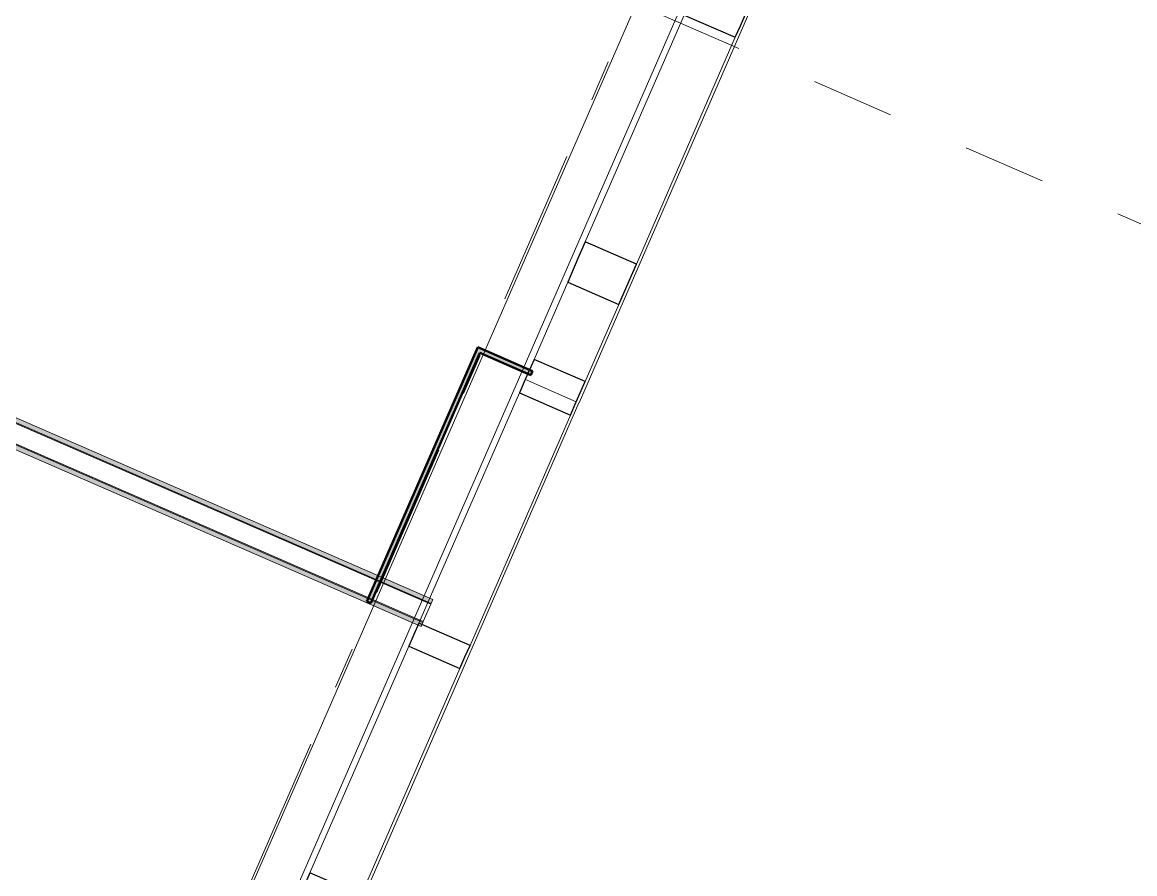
# Model space of a CAD drawing. Header units: millimetres. Extents: x -50172 to 90294, y -80883 to 25069.
# Drawn here: x 1637 to 5432, y -21524 to -18618 of the extents above; entities that cross this region are included whole.
import ezdxf
from ezdxf.enums import TextEntityAlignment as Align

# ---------------------------------------------------------------- set-up
doc = ezdxf.new("R2010")
doc.units = ezdxf.units.MM
doc.header["$MEASUREMENT"] = 0
doc.linetypes.add('Dashed', pattern=[564.444447, 282.222223, -282.222223])
doc.linetypes.add('Double Dashed', pattern=[1093.611073, 529.166651, -211.666656, 141.111112, -211.666656])
for name, color, linetype in [('A-95-MC_Marker_Section_P2.Marker', 7, 'Continuous'), ('New_A-15-MG_Structural_Grid_Phase_2', 7, 'Continuous'), ('New_A-20-M_Floor_Slab', 7, 'Continuous'), ('New_A-25-M_Wall_Ext', 7, 'Continuous'), ('New_A-25-M_Wall_Int', 7, 'Continuous'), ('New_ArchiCAD Windows', 7, 'Continuous')]:
    doc.layers.add(name, color=color, linetype=linetype)
for name, color, linetype, lineweight in [('A-95-MC_Marker_Section_P2.Marker_Pen_No__1', 7, 'Continuous', 13), ('New_A-20-M_Floor_Slab_Pen_No__89', 8, 'Continuous', 20), ('New_A-25-M_Wall_Int_Pen_No__1', 7, 'Continuous', 13), ('New_ArchiCAD Windows_Pen_No__1', 7, 'Continuous', 13), ('New_ArchiCAD Windows_Pen_No__3', 7, 'Continuous', 18)]:
    doc.layers.add(name, color=color, linetype=linetype, lineweight=lineweight)
for name, color, linetype, lineweight, true_color in [('New_A-15-MG_Structural_Grid_Phase_2_Pen_No__222', 7, 'Continuous', 13, 0x65af33), ('New_A-25-M_Wall_Int_Pen_No__107', 7, 'Continuous', 15, 0xa6a6a6), ('New_A-25-M_Wall_Int_Pen_No__27', 7, 'Continuous', 50, 0x2a2a2a), ('New_ArchiCAD Windows_Pen_No__23', 7, 'Continuous', 30, 0x2a2a2a)]:
    doc.layers.add(name, color=color, linetype=linetype, lineweight=lineweight, true_color=true_color)
doc.styles.add('GENERATED_STYLE_4', font='')
doc.styles.get('GENERATED_STYLE_4').set_extended_font_data('Swis721 BT')

# ---------------------------------------------------------------- blocks, each defined once
blk = doc.blocks.new('Slab_3_1', base_point=(-21949.4, -20986.7))
at = {"layer": 'New_A-20-M_Floor_Slab_Pen_No__89', "linetype": 'Continuous', "flags": 128}
blk.add_lwpolyline([(-4347.2, -46496.1), (12486.7, -53836.5), (17939.8, -41330.7), (16985.7, -40914.7), (17767.9, -39120.8), (18360.6, -39379.3), (18576.1, -38885), (18937.5, -39042.6), (20222.1, -36096.6), (17371, -34853.4), (19341.1, -30335.3), (2041.7, -22791.9), (9993.6, -4555.7)], dxfattribs=at)
blk = doc.blocks.new('Wall_90_1', base_point=(-1012.6, -18930.8))
at = {"layer": 'New_A-25-M_Wall_Int_Pen_No__107', "linetype": 'Continuous', "lineweight": 0, "true_color": 0x535353}
for points in [[(-888.2, -18895.6), (3030.3, -20604.2), (3031.5, -20601.5), (-887, -18892.8)], [(-915, -18957), (3003.5, -20665.7), (3004.7, -20662.9), (-913.8, -18954.3)]]:
    blk.add_hatch(color=251, dxfattribs=at).paths.add_polyline_path(points)
at = {"layer": 'New_A-25-M_Wall_Int_Pen_No__107', "linetype": 'Continuous'}
for points in [[(-887, -18892.8), (3031.5, -20601.5), (3037.5, -20587.7), (-881, -18879.1)], [(-921, -18970.8), (2997.5, -20679.4), (3003.5, -20665.7), (-915, -18957)]]:
    blk.add_hatch(color=256, dxfattribs=at).paths.add_polyline_path(points)
at = {"layer": 'New_A-25-M_Wall_Int_Pen_No__1', "linetype": 'Continuous'}
for p, q in [((-888.2, -18895.6), (3030.3, -20604.2)), ((-887, -18892.8), (3031.5, -20601.5)), ((-915, -18957), (3003.5, -20665.7)), ((-913.8, -18954.3), (3004.7, -20662.9))]:
    blk.add_line(p, q, dxfattribs=at)
at = {"layer": 'New_A-25-M_Wall_Int_Pen_No__1', "linetype": 'Continuous', "flags": 128}
for points in [[(3037.5, -20587.7), (-881, -18879.1)], [(-921, -18970.8), (2997.5, -20679.4)], [(3004.7, -20662.9), (3030.3, -20604.2)], [(3030.3, -20604.2), (3031.5, -20601.5)], [(3031.5, -20601.5), (3037.5, -20587.7)], [(2997.5, -20679.4), (3003.5, -20665.7)], [(3003.5, -20665.7), (3004.7, -20662.9)]]:
    blk.add_lwpolyline(points, dxfattribs=at)
blk = doc.blocks.new('Triple Window 19_2')
at = {"layer": 'New_ArchiCAD Windows_Pen_No__1', "linetype": 'Continuous'}
for p, q in [((-1175, -0.5), (-1175, 0)), ((1175, -0.5), (1175, 0)), ((-1175, -190), (-1175, -0.5)), ((1175, -190), (1175, -0.5))]:
    blk.add_line(p, q, dxfattribs=at)
at = {"layer": 'New_ArchiCAD Windows_Pen_No__23', "linetype": 'Continuous'}
for p, q in [((-1175, 0), (-1125, 0)), ((-1125, 0), (-1125, -190)), ((-268, -190), (-268, 0)), ((-268, 0), (-225, 0)), ((-225, 0), (-182, 0)), ((-182, 0), (-182, -190)), ((662.5, -190), (662.5, 0)), ((662.5, 0), (725, 0)), ((725, 0), (812.5, 0)), ((812.5, 0), (812.5, -190)), ((1100, -190), (1100, 0)), ((1100, 0), (1175, 0)), ((-1125, -190), (-1175, -190)), ((-225, -190), (-268, -190)), ((-182, -190), (-225, -190)), ((725, -190), (662.5, -190)), ((812.5, -190), (725, -190)), ((1175, -190), (1100, -190))]:
    blk.add_line(p, q, dxfattribs=at)
at = {"layer": 'New_ArchiCAD Windows_Pen_No__3', "linetype": 'Continuous'}
for p, q in [((-1175, 165), (1175, 165)), ((-1125, 0), (-268, 0)), ((-182, 0), (662.5, 0)), ((812.5, 0), (1100, 0)), ((-1175, -200), (1175, -200)), ((-268, -190), (-1125, -190)), ((662.5, -190), (-182, -190)), ((1100, -190), (812.5, -190))]:
    blk.add_line(p, q, dxfattribs=at)
blk = doc.blocks.new('Wall_259_1', base_point=(10165.9, -4712.5))
at = {"layer": 'New_ArchiCAD Windows', "color": 251, "linetype": 'Continuous', "lineweight": 20, "true_color": 0x606060, "xscale": -1, "zscale": 1000, "rotation": 66.44041158399281}
for p in [(3822.5, -18759.8), (2883.1, -20913.9)]:
    blk.add_blockref('Triple Window 19_2', p, dxfattribs=at)
blk = doc.blocks.new('Wall_370_1', base_point=(3377.4, -19808.2))
at = {"layer": 'New_A-25-M_Wall_Int_Pen_No__107', "linetype": 'Continuous'}
blk.add_hatch(color=256, dxfattribs=at).paths.add_polyline_path([(3377.4, -19808.2), (3190.6, -19726.7), (3198.4, -19746.4), (3371.4, -19821.9)])
at = {"layer": 'New_A-25-M_Wall_Int_Pen_No__27', "linetype": 'Continuous', "flags": 128}
for points in [[(3377.4, -19808.2), (3190.6, -19726.7)], [(3198.4, -19746.4), (3371.4, -19821.9)], [(3371.4, -19821.9), (3377.4, -19808.2)]]:
    blk.add_lwpolyline(points, dxfattribs=at)
blk = doc.blocks.new('Wall_371_1', base_point=(3190.6, -19726.7))
at = {"layer": 'New_A-25-M_Wall_Int_Pen_No__107', "linetype": 'Continuous'}
blk.add_hatch(color=256, dxfattribs=at).paths.add_polyline_path([(3190.6, -19726.7), (2812.3, -20594.3), (2826, -20600.3), (3198.4, -19746.4)])
at = {"layer": 'New_A-25-M_Wall_Int_Pen_No__27', "linetype": 'Continuous', "flags": 128}
for points in [[(3190.6, -19726.7), (2812.3, -20594.3)], [(2826, -20600.3), (3198.4, -19746.4)], [(2812.3, -20594.3), (2826, -20600.3)]]:
    blk.add_lwpolyline(points, dxfattribs=at)
blk = doc.blocks.new('Standard grid marker_43')
at = {"layer": 'New_A-15-MG_Structural_Grid_Phase_2_Pen_No__222', "linetype": 'Double Dashed'}
blk.add_line((948.6, 0), (36650.5, 0), dxfattribs=at)
at = {"layer": 'New_A-15-MG_Structural_Grid_Phase_2_Pen_No__222', "style": 'GENERATED_STYLE_4'}
for tag, p in [('AC_MarkerText_1_0', (-500, -588.3)), ('AC_MarkerText_1_1', (38099.1, -588.3))]:
    blk.add_attdef(tag, text='', height=350, rotation=90, dxfattribs=at).set_placement(p, align=Align.MIDDLE_CENTER)
blk = doc.blocks.new('Cutting Plane_3_1', base_point=(15693.3, -23770.8))
at = {"layer": 'A-95-MC_Marker_Section_P2.Marker_Pen_No__1', "linetype": 'Dashed'}
blk.add_line((15464.1, -23670.9), (-14070.1, -10792.5), dxfattribs=at)

msp = doc.modelspace()

# ---------------------------------------------------------------- block references
at = {"layer": 'A-95-MC_Marker_Section_P2.Marker'}
msp.add_blockref('Cutting Plane_3_1', (15693.3, -23770.8), dxfattribs=at)
at = {"layer": 'New_A-15-MG_Structural_Grid_Phase_2', "color": 8, "linetype": 'Continuous', "lineweight": 15, "zscale": 1000, "rotation": 246.440411583993}
msp.add_blockref('Standard grid marker_43', (12179.5, 840.1), dxfattribs=at)
at = {"layer": 'New_A-20-M_Floor_Slab', "color": 8, "linetype": 'Continuous', "lineweight": 20}
msp.add_blockref('Slab_3_1', (-21949.4, -20986.7), dxfattribs=at)
at = {"layer": 'New_A-25-M_Wall_Ext', "color": 250, "lineweight": 50, "true_color": 0x2a2a2a}
msp.add_blockref('Wall_259_1', (10165.9, -4712.5), dxfattribs=at)
at = {"layer": 'New_A-25-M_Wall_Int', "color": 250, "lineweight": 50, "true_color": 0x2a2a2a}
for name, p in [('Wall_90_1', (-1012.6, -18930.8)), ('Wall_371_1', (3190.6, -19726.7)), ('Wall_370_1', (3377.4, -19808.2))]:
    msp.add_blockref(name, p, dxfattribs=at)

doc.saveas('drawing.dxf')
